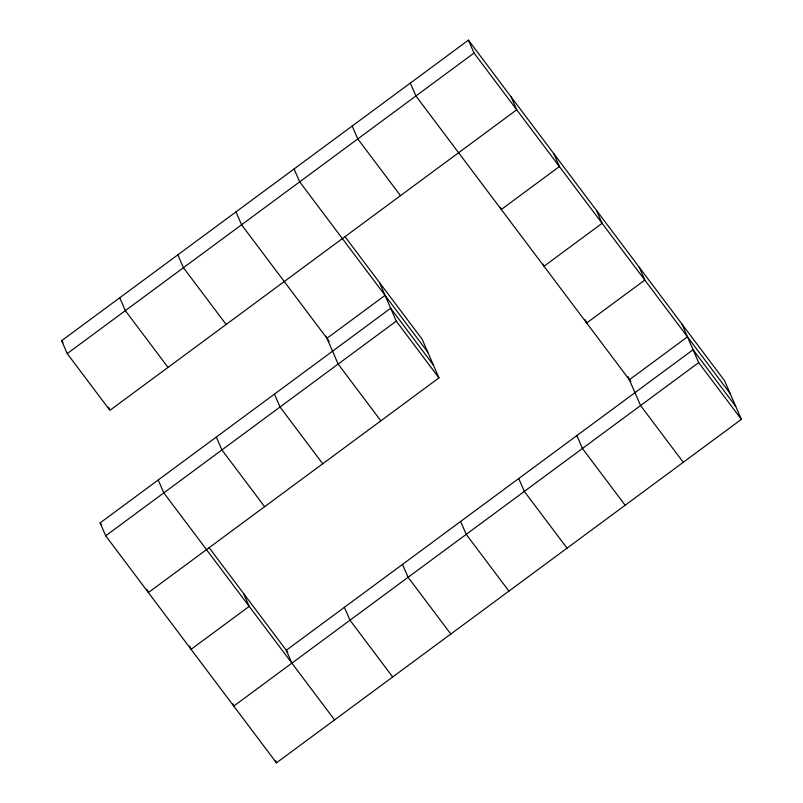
<?xml version="1.0" encoding="UTF-8"?>
<svg xmlns="http://www.w3.org/2000/svg" width="803" height="803" viewBox="0 0 803 803"><rect width="100%" height="100%" fill="white"/><g stroke="black" fill="none" stroke-linecap="round" stroke-linejoin="round"><path stroke-width="1.2" d="M511.12 96.912L516.72 109.79L109.911 410.343L67.221 353.581L61.62 340.703L468.43 40.15L724.567 380.712L741.38 419.357L276.453 762.85L105.695 535.812L100.094 522.924L390.67 308.242L433.359 365.004M67.221 353.581L474.031 53.038L468.43 40.15M326.951 338.294L385.069 295.363M105.695 535.812L396.27 321.13L379.468 282.475M345.009 236.674L422.157 339.237L438.96 377.892L148.384 592.574L146.979 589.352M629.371 379.769L687.478 336.838M681.877 323.95L698.69 362.605L233.763 706.088L232.83 703.94M474.031 53.038L730.168 393.59M735.779 406.479L693.089 349.717L286.28 650.269L291.88 663.158M698.69 362.605L741.38 419.357M630.867 381.766L415.914 95.969L410.313 83.09M683.263 462.297L640.573 405.535L627.966 376.547M400.496 195.661L357.807 138.909L352.206 126.021M625.146 505.238L582.456 448.475L576.855 435.587M427.758 352.126L299.69 181.839L294.089 168.961M396.27 321.13L438.96 377.892M567.028 548.168L524.339 491.406L518.738 478.528M329.2 341.285L241.573 224.78L235.972 211.892M380.843 420.822L338.153 364.06L326.018 336.156M508.911 591.108L466.222 534.346L460.621 521.458M226.145 324.472L183.455 267.71L177.854 254.832M322.726 463.763L280.036 407.001L274.435 394.112M450.794 634.039L408.105 577.277L402.504 564.399M168.028 367.413L125.338 310.651L119.737 297.762M264.619 506.693L221.919 449.941L216.318 437.053M392.687 676.979L349.998 620.217L344.387 607.339M61.62 340.703L63.126 342.69M209.131 547.706L287.775 652.267M334.57 719.91L163.812 492.871L158.211 479.993M100.094 522.924L101.59 524.921M639.188 267.188L644.789 280.076L586.682 323.007L585.277 319.785M596.499 210.426L602.099 223.314L543.992 266.255L543.059 264.107M553.809 153.674L559.41 166.552L501.303 209.493L500.369 207.345M243.59 593.507L249.191 606.395L191.074 649.326L189.669 646.104M275.519 760.702L276.453 762.85M108.515 407.121L109.449 409.269"/></g></svg>
